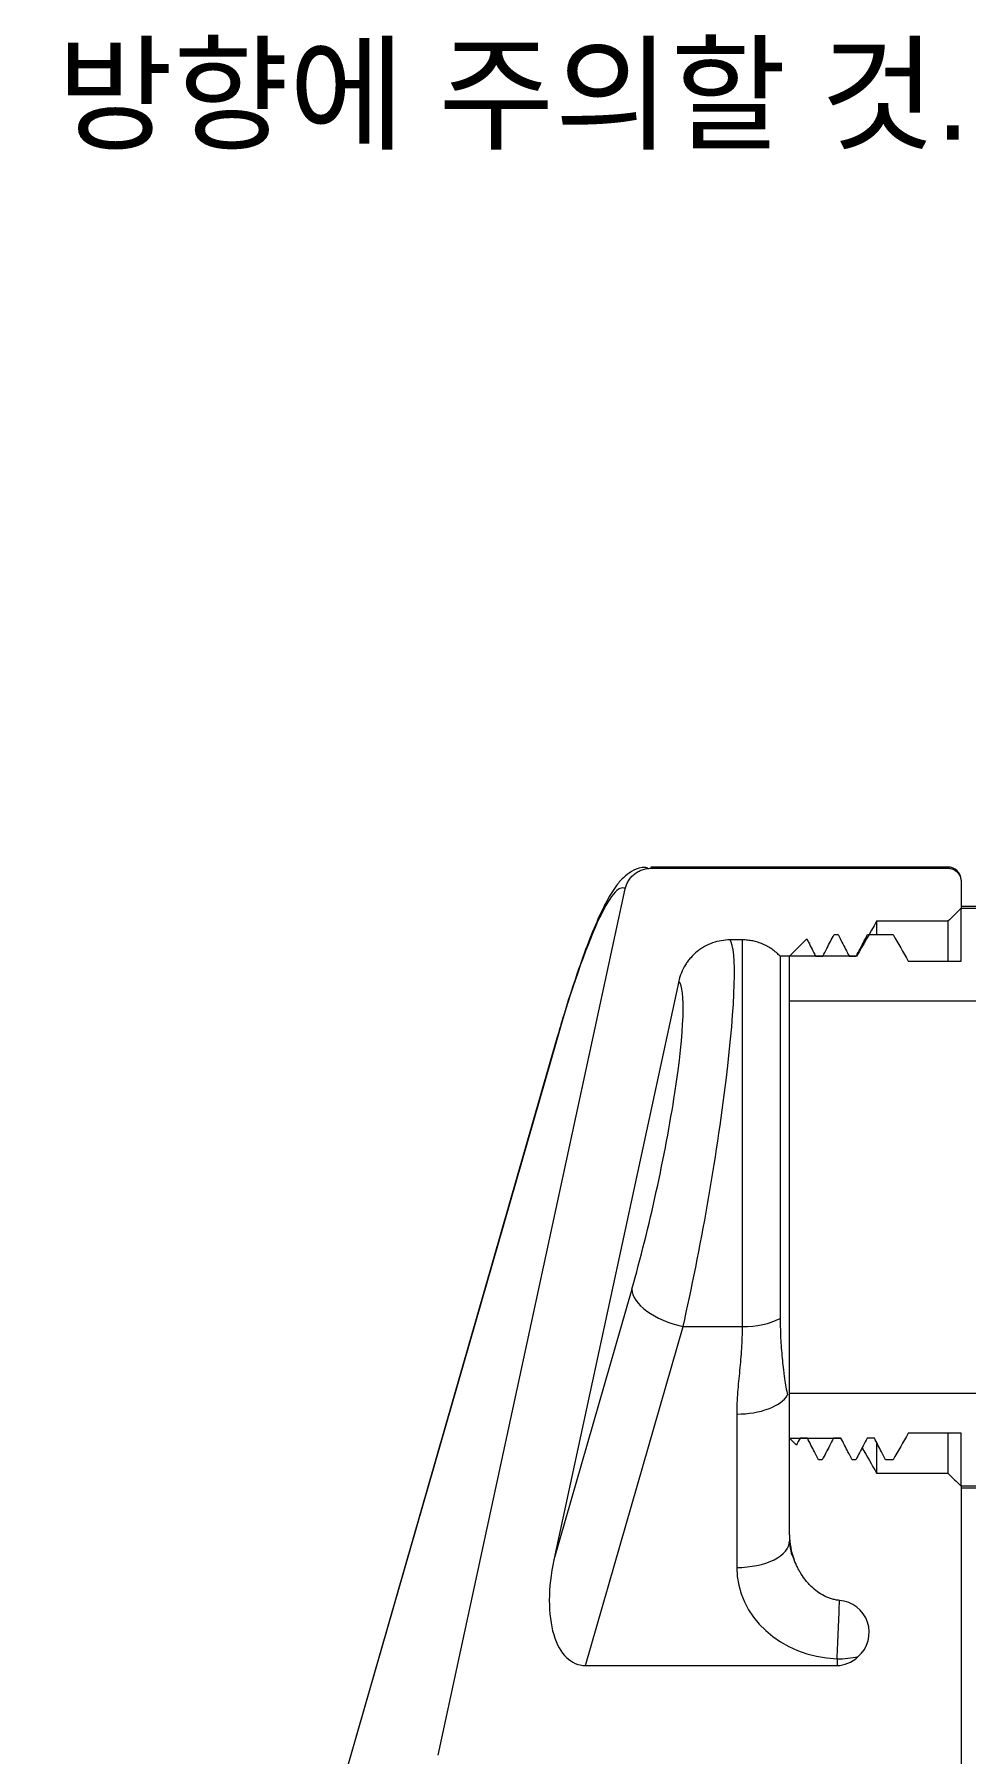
# Model space of a CAD drawing. Extents: x 10170 to 11010, y -16669 to -16075.
# Drawn here: x 10275 to 10310.3, y -16507.5 to -16442.4 of the extents above; entities that cross this region are included whole.
import ezdxf

# ---------------------------------------------------------------- set-up
doc = ezdxf.new("R2010")
doc.units = 0
doc.header["$MEASUREMENT"] = 0
doc.linetypes.add('HIDDEN2', pattern=[4.7625, 3.175, -1.5875])
doc.layers.add('1', color=4, linetype='HIDDEN2', lineweight=13)
doc.layers.add('5', color=2, linetype='CONTINUOUS', lineweight=9)
doc.styles.add('ROMANS', font='Gulim.ttf')
doc.dimstyles.new('STANDARD$7', dxfattribs={"dimtxt": 3.5, "dimasz": 2.5, "dimexe": 0.3, "dimexo": 0.5, "dimgap": 0.8, "dimtad": 3, "dimlfac": 0.5, "dimdsep": 46, "dimtxsty": 'ROMANS', "dimcen": 0, "dimclrd": 2, "dimclre": 2, "dimclrt": 4, "dimadec": 0, "dimazin": 0, "dimtfac": 1, "dimtmove": 0, "dimatfit": 3, "dimfxl": 0, "dimtolj": 1, "dimarcsym": 0})

msp = doc.modelspace()

# ---------------------------------------------------------------- linework, layer by layer
at = {"layer": '1', "color": 7, "linetype": 'Continuous', "lineweight": 18}
for p, q in [((10309.5905, -16473.92325), (10298.33559, -16473.92325)), ((10298.34477, -16473.96986), (10309.5905, -16473.96986)), ((10310.0905, -16474.47181), (10310.0905, -16475.47625)), ((10290.28813, -16507.55522), (10297.37078, -16474.75367)), ((10309.5905, -16475.97878), (10306.8905, -16475.97878)), ((10306.8905, -16475.97881), (10306.8905, -16476.48181)), ((10309.5905, -16475.97881), (10309.5905, -16477.48799)), ((10311.09053, -16475.42325), (10310.0905, -16475.42325)), ((10310.0905, -16477.4881), (10310.0905, -16475.47625)), ((10310.0905, -16475.47625), (10313.0905, -16475.47625)), ((10305.27615, -16476.48158), (10305.42933, -16476.48158)), ((10306.54615, -16476.48158), (10307.51315, -16476.48158)), ((10301.79795, -16476.68277), (10301.34146, -16476.68277)), ((10306.13244, -16477.29977), (10303.23886, -16477.29977)), ((10303.23886, -16477.29981), (10303.23886, -16491.01675)), ((10303.5905, -16479.0012), (10303.5905, -16477.29977)), ((10304.58091, -16477.29977), (10304.85068, -16477.29977)), ((10305.85091, -16477.29977), (10306.12068, -16477.29977)), ((10308.0905, -16477.4881), (10310.0905, -16477.4881)), ((10299.39867, -16478.24922), (10294.66863, -16500.15522)), ((10303.5905, -16492.62023), (10303.5905, -16479.00113)), ((10311.22447, -16479.0012), (10303.5905, -16479.0012)), ((10294.78623, -16480.39659), (10284.66965, -16515.5359)), ((10303.5905, -16493.8453), (10303.5905, -16492.62023)), ((10303.5905, -16495.54672), (10303.5905, -16493.8453)), ((10303.5905, -16493.8453), (10311.22447, -16493.8453)), ((10310.0905, -16495.35839), (10308.0905, -16495.35839)), ((10309.5905, -16495.35833), (10309.5905, -16496.86765)), ((10310.0905, -16497.37025), (10310.0905, -16495.35839)), ((10303.5905, -16499.20592), (10303.5905, -16495.54672)), ((10303.5905, -16495.54672), (10305.53727, -16495.54672)), ((10304.26728, -16495.54672), (10303.98943, -16495.54672)), ((10305.53728, -16495.54672), (10305.25943, -16495.54672)), ((10306.80728, -16495.54672), (10306.52943, -16495.54672)), ((10306.8905, -16495.75924), (10306.8905, -16496.86765)), ((10304.83387, -16496.36492), (10304.68896, -16496.36492)), ((10306.10387, -16496.36492), (10305.95896, -16496.36492)), ((10307.51315, -16496.36492), (10307.22896, -16496.36492)), ((10306.8905, -16496.86771), (10309.5905, -16496.86771)), ((10313.0905, -16497.37025), (10310.0905, -16497.37025)), ((10310.0905, -16497.37025), (10310.0905, -16508.55522)), ((10310.0905, -16497.42325), (10311.09053, -16497.42325)), ((10303.5905, -16499.20583), (10303.5905, -16499.44324)), ((10295.86616, -16504.15522), (10305.3905, -16504.15522))]:
    msp.add_line(p, q, dxfattribs=at)
at = {"layer": '1', "color": 1, "linetype": 'Continuous', "lineweight": 13}
for p, q in [((10309.5905, -16473.9699), (10309.5905, -16473.92325)), ((10301.79795, -16476.68278), (10301.79795, -16491.32325)), ((10294.7769, -16480.46374), (10284.66033, -16515.60305)), ((10297.61988, -16489.90423), (10294.66862, -16500.15524)), ((10295.86604, -16504.15562), (10299.56047, -16491.32325)), ((10299.56047, -16491.32325), (10301.79795, -16491.32325)), ((10301.5905, -16494.63504), (10301.5905, -16500.44324)), ((10305.3905, -16503.90301), (10305.3905, -16504.15546))]:
    msp.add_line(p, q, dxfattribs=at)
at = {"layer": '1', "color": 7, "linetype": 'Continuous', "lineweight": 18}
for centre, radius, start, end in [((10309.5905, -16474.42325), 0.5, 0, 90), ((10305.3905, -16502.90301), 1.21788, 311.2299023, 85.6506808)]:
    msp.add_arc(centre, radius, start, end, dxfattribs=at)
at = {"layer": '1', "color": 1, "linetype": 'Continuous', "lineweight": 13}
for centre, major_axis, ratio, start_param, end_param in [((10294.7769, -16486.21374), (2.51967, 11.49609), 0.1190308, 6.22588494, 7.35646572), ((10299.56047, -16486.42325), (1.70023, 9.79863), 0.0963492, 4.20550687, 6.18961931), ((10297.61988, -16486.00423), (1.709, 7.79735), 0.1190308, 4.21487307, 6.20178347), ((10299.56047, -16490.32325), (1.92193, -0.55332), 0.48514786, 3.28036853, 4.85116485), ((10301.79795, -16490.32325), (2, 0), 0.5, 4.71238898, 5.51684951), ((10301.5905, -16493.63504), (2, 0), 0.5, 4.71238898, 6.00289835), ((10301.5905, -16499.44324), (2, 0), 0.5, 4.71238898, 6.28318531), ((10305.5905, -16499.44324), (2, 0), 0.8660254, 3.14159265, 3.56522375), ((10305.5905, -16500.44324), (-4, 0), 0.8660254, 0, 1.52077547), ((10305.3905, -16502.90301), (-0.08663, -1.99812), 0.025, 1.04773933, 2.22510047), ((10305.3905, -16502.90301), (-2, 0), 0.5, 1.57079633, 1.98379316)]:
    msp.add_ellipse(centre, major_axis=major_axis, ratio=ratio, start_param=start_param, end_param=end_param, dxfattribs=at)
at = {"layer": '1', "color": 7, "linetype": 'Continuous', "lineweight": 18}
for centre, major_axis, ratio, start_param, end_param in [((10295.7472, -16480.67325), (0.96097, -0.27666), 0.48514786, 3.14157365, 3.28036853), ((10305.5905, -16499.20592), (0, 2.3094), 0.8660254, 1.57079633, 1.99441577), ((10296.72985, -16500.15522), (1.14053, 3.96154), 0.48514786, 1.7095722, 3.28036853), ((10305.3905, -16500.15522), (0, -4), 0.5, 0, 0.41297942)]:
    msp.add_ellipse(centre, major_axis=major_axis, ratio=ratio, start_param=start_param, end_param=end_param, dxfattribs=at)
for points, knots in [([(10298.2073, -16473.95312), (10298.1367, -16473.94352), (10297.90492, -16473.92917), (10297.57242, -16474.10135), (10297.25862, -16474.34537), (10296.95336, -16474.71968), (10296.62528, -16475.27016), (10296.23594, -16476.1032), (10295.82375, -16477.14967), (10295.39247, -16478.39599), (10295.04476, -16479.51046), (10294.84321, -16480.19869), (10294.78623, -16480.39659)], [0, 0, 0, 0, 0.02496325, 0.08637026, 0.15300627, 0.24056339, 0.37809289, 0.51642443, 0.66290903, 0.80477788, 0.94493436, 1, 1, 1, 1]), ([(10297.37078, -16474.75367), (10297.38279, -16474.69807), (10297.4159, -16474.59056), (10297.46648, -16474.4901), (10297.51126, -16474.41753), (10297.52714, -16474.39411), (10297.56069, -16474.34892), (10297.57836, -16474.32712), (10297.63403, -16474.26408), (10297.67468, -16474.22519), (10297.76334, -16474.15394), (10297.81009, -16474.12259), (10297.90812, -16474.06817), (10297.95942, -16474.04507), (10298.06676, -16474.00743), (10298.12127, -16473.99343), (10298.23183, -16473.97465), (10298.28789, -16473.96986), (10298.34477, -16473.96986)], [0, 0, 0, 0, 0.125, 0.25, 0.25, 0.3125, 0.3125, 0.375, 0.375, 0.5, 0.5, 0.625, 0.625, 0.75, 0.75, 0.875, 0.875, 1, 1, 1, 1]), ([(10309.5905, -16473.96986), (10309.60684, -16473.96986), (10309.62324, -16473.97066), (10309.65612, -16473.97393), (10309.67243, -16473.97637), (10309.72056, -16473.98603), (10309.75177, -16473.99554), (10309.79726, -16474.01449), (10309.81226, -16474.02163), (10309.84121, -16474.0372), (10309.85521, -16474.04565), (10309.89582, -16474.07296), (10309.92111, -16474.09378), (10309.96774, -16474.14069), (10309.98838, -16474.16605), (10310.01547, -16474.20682), (10310.02385, -16474.22087), (10310.0393, -16474.24991), (10310.04636, -16474.26495), (10310.0651, -16474.31048), (10310.07452, -16474.34172), (10310.08406, -16474.38989), (10310.08648, -16474.40622), (10310.08971, -16474.43909), (10310.0905, -16474.45547), (10310.0905, -16474.47181)], [0, 0, 0, 0, 0.0625, 0.0625, 0.125, 0.125, 0.25, 0.25, 0.3125, 0.3125, 0.375, 0.375, 0.5, 0.5, 0.625, 0.625, 0.6875, 0.6875, 0.75, 0.75, 0.875, 0.875, 0.9375, 0.9375, 1, 1, 1, 1]), ([(10304.24273, -16476.64331), (10304.26445, -16476.68544), (10304.28617, -16476.72757), (10304.39894, -16476.94637), (10304.48995, -16477.12306), (10304.58091, -16477.29977)], [0, 0, 0, 0, 0.19257647, 0.19257647, 1, 1, 1, 1]), ([(10304.85068, -16477.29977), (10304.90159, -16477.20186), (10304.95249, -16477.10395), (10305.09431, -16476.83122), (10305.18523, -16476.6564), (10305.27615, -16476.48158)], [0, 0, 0, 0, 0.35898944, 0.35898944, 1, 1, 1, 1]), ([(10305.42933, -16476.48158), (10305.47886, -16476.57762), (10305.52838, -16476.67366), (10305.66894, -16476.94637), (10305.75995, -16477.12306), (10305.85091, -16477.29977)], [0, 0, 0, 0, 0.3522014, 0.3522014, 1, 1, 1, 1]), ([(10306.12068, -16477.29977), (10306.17159, -16477.20186), (10306.22249, -16477.10395), (10306.36431, -16476.83122), (10306.45523, -16476.6564), (10306.54615, -16476.48158)], [0, 0, 0, 0, 0.35898944, 0.35898944, 1, 1, 1, 1]), ([(10301.34146, -16476.68277), (10301.22792, -16476.68277), (10301.11601, -16476.69236), (10300.89531, -16476.72995), (10300.78648, -16476.75798), (10300.5723, -16476.8333), (10300.46995, -16476.87952), (10300.32326, -16476.96119), (10300.27551, -16476.99048), (10300.18234, -16477.05324), (10300.13687, -16477.08675), (10300.00431, -16477.19358), (10299.92328, -16477.27133), (10299.81231, -16477.39733), (10299.77709, -16477.4409), (10299.72695, -16477.50865), (10299.71068, -16477.53163), (10299.67906, -16477.5784), (10299.66369, -16477.60223), (10299.58937, -16477.723), (10299.539, -16477.82329), (10299.45563, -16478.03091), (10299.42263, -16478.13824), (10299.39867, -16478.24922)], [0, 0, 0, 0, 0.125, 0.125, 0.25, 0.25, 0.375, 0.375, 0.4375, 0.4375, 0.5, 0.5, 0.625, 0.625, 0.6875, 0.6875, 0.71875, 0.71875, 0.75, 0.75, 0.875, 0.875, 1, 1, 1, 1]), ([(10303.23886, -16477.29977), (10303.19222, -16477.25099), (10303.09471, -16477.15881), (10302.93605, -16477.03634), (10302.82199, -16476.96527), (10302.74802, -16476.92426), (10302.73308, -16476.91623), (10302.7031, -16476.9006), (10302.65792, -16476.87776), (10302.61212, -16476.85676), (10302.51971, -16476.81717), (10302.39432, -16476.7708), (10302.26464, -16476.73716), (10302.16573, -16476.7168), (10302.13245, -16476.71083), (10302.06549, -16476.70057), (10302.03202, -16476.69632), (10301.93165, -16476.68614), (10301.86478, -16476.68277), (10301.79795, -16476.68277)], [0, 0, 0, 0, 0.125, 0.25, 0.375, 0.375, 0.40625, 0.40625, 0.4375, 0.5, 0.5, 0.625, 0.75, 0.75, 0.8125, 0.8125, 0.875, 0.875, 1, 1, 1, 1]), ([(10303.23886, -16491.01675), (10303.23886, -16491.16059), (10303.24081, -16491.30147), (10303.24831, -16491.57743), (10303.25387, -16491.71251), (10303.27526, -16492.10926), (10303.29573, -16492.36243), (10303.3327, -16492.72542), (10303.34608, -16492.84362), (10303.3675, -16493.01667), (10303.37487, -16493.07365), (10303.39005, -16493.18618), (10303.39786, -16493.24176), (10303.42193, -16493.40613), (10303.43875, -16493.51218), (10303.47414, -16493.71722), (10303.49271, -16493.81622), (10303.51245, -16493.91167)], [0, 0, 0, 0, 0.125, 0.125, 0.25, 0.25, 0.5, 0.5, 0.625, 0.625, 0.6875, 0.6875, 0.75, 0.75, 0.875, 0.875, 1, 1, 1, 1]), ([(10304.68896, -16496.36492), (10304.63804, -16496.26621), (10304.58714, -16496.1675), (10304.44655, -16495.89478), (10304.35689, -16495.72077), (10304.26728, -16495.54672)], [0, 0, 0, 0, 0.36198448, 0.36198448, 1, 1, 1, 1]), ([(10305.25943, -16495.54672), (10305.20999, -16495.64179), (10305.16055, -16495.73686), (10305.0187, -16496.00959), (10304.92629, -16496.18726), (10304.83387, -16496.36492)], [0, 0, 0, 0, 0.34856353, 0.34856353, 1, 1, 1, 1]), ([(10305.95896, -16496.36492), (10305.90804, -16496.26621), (10305.85714, -16496.1675), (10305.71655, -16495.89478), (10305.62689, -16495.72077), (10305.53728, -16495.54672)], [0, 0, 0, 0, 0.36198448, 0.36198448, 1, 1, 1, 1]), ([(10306.52943, -16495.54672), (10306.47999, -16495.64179), (10306.43055, -16495.73686), (10306.2887, -16496.00959), (10306.19629, -16496.18726), (10306.10387, -16496.36492)], [0, 0, 0, 0, 0.34856353, 0.34856353, 1, 1, 1, 1]), ([(10307.22896, -16496.36492), (10307.17804, -16496.26621), (10307.12714, -16496.1675), (10306.98655, -16495.89478), (10306.89689, -16495.72077), (10306.80728, -16495.54672)], [0, 0, 0, 0, 0.36198448, 0.36198448, 1, 1, 1, 1]), ([(10305.48286, -16501.68864), (10305.45764, -16501.68673), (10305.43239, -16501.68413), (10305.3818, -16501.67756), (10305.35656, -16501.6736), (10305.28162, -16501.65982), (10305.18327, -16501.63636), (10305.08787, -16501.60336), (10305.01737, -16501.5752), (10304.99404, -16501.56525), (10304.94774, -16501.54422), (10304.92471, -16501.53312), (10304.8114, -16501.4754), (10304.726, -16501.42192), (10304.56396, -16501.30279), (10304.48733, -16501.2371), (10304.37833, -16501.13033), (10304.3433, -16501.09366), (10304.27586, -16501.01858), (10304.24342, -16500.98013), (10304.14961, -16500.86226), (10304.09176, -16500.78032), (10304.01134, -16500.65288), (10303.9856, -16500.60963), (10303.93616, -16500.52169), (10303.91244, -16500.47693), (10303.84443, -16500.34083), (10303.80377, -16500.24866), (10303.76728, -16500.15522)], [0, 0, 0, 0, 0.03125, 0.03125, 0.0625, 0.0625, 0.125, 0.1875, 0.1875, 0.21875, 0.21875, 0.25, 0.25, 0.375, 0.375, 0.5, 0.5, 0.5625, 0.5625, 0.625, 0.625, 0.75, 0.75, 0.8125, 0.8125, 0.875, 0.875, 1, 1, 1, 1])]:
    msp.add_open_spline(points, degree=3, knots=knots, dxfattribs=at)
for points in [[(10306.8905, -16475.97878), (10306.63767, -16476.41903), (10306.38496, -16476.85935), (10306.13244, -16477.29977)], [(10310.0905, -16475.47625), (10309.92381, -16475.64374), (10309.75714, -16475.81125), (10309.5905, -16475.97878)], [(10303.5905, -16477.29977), (10303.80786, -16477.0809), (10304.02527, -16476.86208), (10304.24273, -16476.64331)], [(10307.51315, -16476.48158), (10307.70569, -16476.81703), (10307.89815, -16477.15253), (10308.0905, -16477.4881)], [(10308.0905, -16495.35839), (10307.89815, -16495.69396), (10307.70569, -16496.02947), (10307.51315, -16496.36492)], [(10303.85233, -16495.81033), (10303.76505, -16495.72247), (10303.67777, -16495.6346), (10303.5905, -16495.54672)], [(10303.98943, -16495.54672), (10303.94373, -16495.63459), (10303.89803, -16495.72246), (10303.85233, -16495.81033)], [(10306.34062, -16495.90972), (10306.52383, -16496.2291), (10306.70713, -16496.54842), (10306.8905, -16496.86771)], [(10309.5905, -16496.86771), (10309.75714, -16497.03525), (10309.92381, -16497.20276), (10310.0905, -16497.37025)]]:
    msp.add_open_spline(points, degree=3, dxfattribs=at)
at = {"layer": '1', "color": 1, "linetype": 'Continuous', "lineweight": 13}
msp.add_open_spline([(10301.79795, -16491.32325), (10301.79795, -16491.46167), (10301.79549, -16491.59997), (10301.78601, -16491.87635), (10301.77899, -16492.01443), (10301.76132, -16492.29041), (10301.75067, -16492.42831), (10301.72715, -16492.70401), (10301.71428, -16492.8418), (10301.67482, -16493.25514), (10301.64736, -16493.53065), (10301.60522, -16494.08224), (10301.5905, -16494.35831), (10301.5905, -16494.63504)], degree=3, knots=[0, 0, 0, 0, 0.125, 0.125, 0.25, 0.25, 0.375, 0.375, 0.5, 0.5, 0.75, 0.75, 1, 1, 1, 1], dxfattribs=at)

# ---------------------------------------------------------------- texts
at = {"layer": '5', "color": 4, "insert": (10310.41158, -16446.76526), "char_height": 3.5, "attachment_point": 9, "style": 'ROMANS'}
msp.add_mtext('역류방지기 조립시 방향에 주의할 것.', dxfattribs=at)

# ---------------------------------------------------------------- leaders
at = {"layer": '5', "annotation_type": 0, "has_hookline": 1, "hookline_direction": 1, "text_width": 78.39814}
msp.add_leader([(10325.2133, -16485.46086), (10313.71158, -16445.01526), (10311.21158, -16445.01526)], dimstyle='STANDARD$7', override={"dimgap": 0.8, "dimtad": 0}, dxfattribs=at)

doc.saveas('drawing.dxf')
